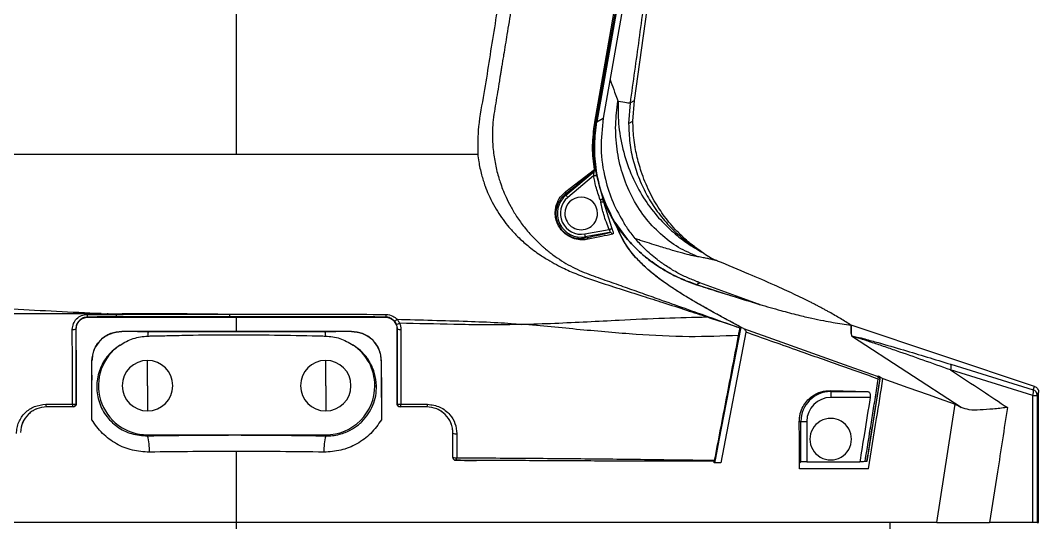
# Model space of a CAD drawing. Header units: millimetres. Extents: x 126 to 938, y 244 to 707.
# Drawn here: x 769.06 to 777.63, y 303.71 to 307.96 of the extents above; entities that cross this region are included whole.
import ezdxf

# ---------------------------------------------------------------- set-up
doc = ezdxf.new("R2010")
doc.units = ezdxf.units.MM

msp = doc.modelspace()

# ---------------------------------------------------------------- linework, layer by layer
at = {"color": 7, "linetype": 'Continuous', "lineweight": 25}
for p, q in [((770.8803, 306.8401), (770.8803, 316.1535)), ((774.2278, 307.2909), (774.9071, 312.1242)), ((774.7712, 311.988), (773.9114, 307.112)), ((774.7731, 311.9877), (773.9133, 307.1113)), ((774.7635, 311.6616), (773.9666, 307.1421)), ((774.0314, 307.8932), (774.1928, 308.8046)), ((773.8954, 307.108), (774.0314, 307.8932)), ((774.1919, 307.2696), (774.1796, 307.0956)), ((774.1919, 307.2696), (774.2279, 307.2913)), ((774.2157, 307.1173), (774.2278, 307.2909)), ((773.9021, 307.1066), (773.9114, 307.112)), ((773.9133, 307.1113), (773.9666, 307.1421)), ((774.1796, 307.0956), (774.2157, 307.1173)), ((773.6503, 306.5245), (773.891, 306.7108)), ((773.6515, 306.4936), (773.8892, 306.6931)), ((773.8845, 306.6565), (773.6675, 306.4745)), ((773.909, 306.6611), (773.9633, 306.4633)), ((773.6458, 306.5004), (773.6515, 306.4936)), ((773.9633, 306.4633), (774.0591, 306.2715)), ((773.9685, 306.4378), (773.9633, 306.4633)), ((773.9685, 306.4378), (774.0384, 306.2133)), ((774.0703, 306.2478), (773.9685, 306.4378)), ((774.0591, 306.2715), (774.0703, 306.2478)), ((774.064, 306.2656), (774.0696, 306.2536)), ((774.064, 306.2656), (774.1531, 306.1419)), ((773.8108, 306.1673), (774.0167, 306.2037)), ((774.0184, 306.1786), (773.8151, 306.1427)), ((773.8165, 306.1347), (773.8151, 306.1427)), ((774.7686, 306.0351), (774.7513, 306.0474)), ((774.7703, 306.0339), (774.7686, 306.0351)), ((774.9278, 305.9394), (774.9193, 305.9428)), ((774.7794, 305.7569), (774.751, 305.7405)), ((774.7545, 305.7665), (774.7796, 305.7573)), ((775.2733, 305.5772), (774.7794, 305.7569)), ((775.2761, 305.5762), (775.2733, 305.5772)), ((775.2735, 305.5776), (775.2826, 305.5743)), ((775.2761, 305.5762), (775.2786, 305.5747)), ((769.6272, 305.4682), (769.6285, 305.4669)), ((769.7898, 305.4941), (769.7898, 305.4957)), ((770.8803, 305.3451), (770.8803, 305.4683)), ((772.1322, 305.4669), (772.1334, 305.4682)), ((769.5289, 305.3665), (769.528, 305.3675)), ((772.2238, 305.4093), (772.2068, 305.4353)), ((772.2327, 305.3675), (772.2317, 305.3665)), ((775.1231, 305.3831), (774.9396, 304.4314)), ((776.0512, 305.3984), (776.0512, 305.3291)), ((776.0512, 305.3291), (776.0512, 305.3984)), ((777.5962, 304.8836), (776.0516, 305.3998)), ((769.9143, 305.3468), (769.9147, 305.3463)), ((771.8459, 305.3463), (771.8463, 305.3468)), ((775.1659, 305.3404), (774.9544, 304.2421)), ((776.978, 304.708), (776.0625, 305.3022)), ((769.6628, 305.0985), (769.6626, 305.0988)), ((770.1303, 304.8901), (770.1303, 305.1026)), ((771.6303, 304.8901), (771.6303, 305.1026)), ((772.098, 305.0988), (772.0978, 305.0985)), ((777.5814, 304.8086), (776.8889, 305.023)), ((776.8917, 305.0702), (777.5842, 304.8559)), ((776.2942, 304.948), (776.1833, 304.2523)), ((770.1303, 304.8901), (770.1303, 304.6776)), ((771.6303, 304.8901), (771.6303, 304.6776)), ((772.0435, 304.8901), (772.0574, 304.8901)), ((775.8803, 304.8494), (776.1918, 304.841)), ((775.8803, 304.8494), (775.8803, 304.841)), ((775.8803, 304.841), (776.1918, 304.841)), ((775.8803, 304.841), (775.8803, 304.791)), ((777.5842, 304.8559), (777.5962, 304.8836)), ((777.5962, 304.8836), (777.5962, 304.8836)), ((776.2121, 304.791), (775.8803, 304.791)), ((777.5814, 303.7401), (777.5814, 304.8086)), ((777.5814, 304.8086), (777.6184, 304.8086)), ((777.6303, 304.8362), (777.6184, 304.8086)), ((777.6184, 304.8086), (777.6184, 303.7401)), ((777.6303, 304.8363), (777.6303, 304.8362)), ((777.6303, 303.7401), (777.6303, 304.8362)), ((769.2803, 304.7123), (769.2803, 304.7118)), ((769.5051, 304.7127), (769.5045, 304.7133)), ((769.5295, 304.7383), (769.53, 304.7378)), ((772.2306, 304.7378), (772.2311, 304.7383)), ((772.2561, 304.7133), (772.2555, 304.7127)), ((772.4803, 304.7123), (772.4803, 304.7118)), ((776.7729, 303.7401), (776.9272, 304.7346)), ((775.616, 304.5901), (775.6295, 304.5901)), ((775.6295, 304.2489), (775.6295, 304.5901)), ((775.6295, 304.5901), (775.6794, 304.5901)), ((775.6794, 304.5901), (775.6794, 304.2497)), ((770.1303, 304.4683), (770.1303, 304.4769)), ((770.1303, 304.4769), (771.6303, 304.4769)), ((771.6303, 304.4683), (771.6303, 304.4769)), ((772.7006, 304.4901), (772.7006, 304.4911)), ((774.9396, 304.4314), (774.9105, 304.2803)), ((770.8803, 303.7401), (770.8803, 304.3367)), ((772.7251, 304.2625), (772.725, 304.2624)), ((774.9544, 304.2421), (774.8987, 304.2421)), ((774.9105, 304.2803), (774.9036, 304.2421)), ((775.6173, 304.1901), (775.6173, 304.2435)), ((775.6173, 304.2435), (775.6207, 304.2401)), ((775.6207, 304.2401), (775.6295, 304.2489)), ((775.6794, 304.2497), (776.125, 304.2497)), ((776.1833, 304.2523), (776.1823, 304.2519)), ((775.6207, 304.2401), (775.6173, 304.2401)), ((776.1992, 304.1901), (775.6173, 304.1901)), ((770.8803, 303.7401), (764.9151, 303.7401)), ((776.7729, 303.7401), (770.8803, 303.7401)), ((770.8803, 303.6851), (770.8803, 303.7401)), ((776.3803, 303.6851), (776.3803, 303.7401)), ((776.7729, 303.7401), (777.2171, 303.7401)), ((777.5814, 303.7401), (777.2171, 303.7401)), ((777.6184, 303.7401), (777.5814, 303.7401)), ((777.6184, 303.7401), (777.6303, 303.7401))]:
    msp.add_line(p, q, dxfattribs=at)
at = {"color": 7, "linetype": 'Continuous', "lineweight": 25, "flags": 128}
for points in [[(774.2013, 308.8031), (774.1113, 308.2927), (774.0406, 307.8916)], [(774.0406, 307.8916), (773.9631, 307.452), (773.9021, 307.1066)], [(774.0897, 307.284), (774.1118, 307.2809), (774.1313, 307.2782), (774.1481, 307.2758), (774.1623, 307.2738), (774.1739, 307.2722), (774.1826, 307.2709), (774.1886, 307.2701), (774.1919, 307.2696)], [(773.8845, 306.6565), (773.8891, 306.6574), (773.8936, 306.6582), (773.8978, 306.659), (773.9014, 306.6597), (773.9045, 306.6603), (773.9068, 306.6607), (773.9084, 306.661), (773.909, 306.6611)], [(773.6515, 306.4936), (773.6518, 306.4932), (773.6528, 306.4921), (773.6543, 306.4903), (773.6563, 306.4879), (773.6587, 306.485), (773.6615, 306.4818), (773.6644, 306.4782), (773.6675, 306.4745)], [(773.9399, 306.4547), (773.9443, 306.4563), (773.9486, 306.4579), (773.9526, 306.4594), (773.9561, 306.4606), (773.959, 306.4617), (773.9613, 306.4625), (773.9627, 306.4631), (773.9633, 306.4633)], [(773.9685, 306.4378), (773.9669, 306.4375), (773.9648, 306.4371), (773.9624, 306.4366), (773.9595, 306.4361), (773.9564, 306.4355), (773.953, 306.4348), (773.9495, 306.4342), (773.9459, 306.4335)], [(774.0167, 306.2037), (774.0203, 306.2052), (774.0237, 306.2068), (774.027, 306.2083), (774.0301, 306.2096), (774.0328, 306.2108), (774.0351, 306.2119), (774.037, 306.2127), (774.0384, 306.2133)], [(773.8151, 306.1427), (773.815, 306.1433), (773.8148, 306.1447), (773.8144, 306.147), (773.8138, 306.1501), (773.8132, 306.1538), (773.8124, 306.158), (773.8116, 306.1626), (773.8108, 306.1673)], [(769.7395, 305.497), (769.7646, 305.4964), (769.7898, 305.4957)], [(769.4989, 304.7348), (769.498, 305.0872), (769.4974, 305.364)], [(769.528, 305.3675), (769.5288, 305.0151), (769.5295, 304.7383)], [(769.53, 304.7378), (769.5294, 305.0899), (769.5289, 305.3665)], [(772.2317, 305.3665), (772.2311, 305.0145), (772.2306, 304.7378)], [(772.2311, 304.7383), (772.232, 305.0906), (772.2327, 305.3675)], [(772.2632, 305.364), (772.2624, 305.0117), (772.2617, 304.7348)], [(775.1468, 305.3703), (775.4697, 305.2558), (775.7651, 305.151), (776.0328, 305.056), (776.2721, 304.9711)], [(769.661, 304.6042), (769.6619, 304.8812), (769.6626, 305.0988)], [(772.098, 305.0988), (772.0989, 304.8218), (772.0996, 304.6042)], [(776.2825, 304.9728), (776.3035, 304.96), (776.32, 304.95)], [(776.32, 304.95), (776.5284, 304.8761), (776.7002, 304.8152), (776.833, 304.7681), (776.9272, 304.7346)], [(775.6173, 304.2435), (775.6166, 304.4376), (775.616, 304.5901)], [(772.7332, 304.4867), (772.7329, 304.3732), (772.7327, 304.2841)], [(772.7251, 304.2625), (772.7264, 304.263), (772.7277, 304.2642), (772.729, 304.2661), (772.7301, 304.2688), (772.731, 304.272), (772.7318, 304.2757), (772.7324, 304.2797), (772.7327, 304.2841)]]:
    msp.add_lwpolyline(points, dxfattribs=at)
at = {"color": 7, "linetype": 'Continuous', "lineweight": 25}
for centre, radius, start, end in [((774.3021, 309.4246), 1.5551, 259.97721, 260.32025), ((773.9172, 307.256), 0.1838, 261.48358, 263.59826), ((773.881, 307.0249), 0.0843, 75.54792, 80.20334), ((773.8709, 306.7058), 0.0207, 312.79907, 13.86233), ((773.8715, 306.7118), 0.025, 310.05457, 8.06663), ((773.8731, 306.7123), 0.025, 310.05997, 8.07633), ((773.7803, 306.3401), 0.2004, 129.99928, 280.00033), ((773.7803, 306.3401), 0.1754, 130.00025, 279.99975), ((773.7803, 306.3401), 0.1375, 0, 180), ((773.631, 306.5157), 0.0213, 314.156, 24.51187), ((773.7803, 306.3401), 0.1375, 179.99938, 0.00062), ((773.8193, 306.1123), 0.0225, 26.22567, 97.13257), ((774.022, 306.1548), 0.024, 25.27714, 98.56668), ((774.1438, 306.1356), 0.0113, 12.49619, 33.9491), ((774.4218, 305.8832), 0.0138, 42.11513, 51.85963), ((774.7463, 305.7288), 0.0126, 54.0338, 67.94371), ((769.6522, 305.4855), 0.0304, 171.87793, 214.60223), ((769.9008, 305.4862), 0.0358, 172.9161, 208.58109), ((771.4767, 305.488), 0.657, 179.56845, 181.5267), ((772.1075, 305.4858), 0.0314, 325.86161, 8.28567), ((772.2016, 305.4716), 0.0366, 278.22549, 322.72245), ((769.5059, 305.4261), 0.0626, 262.21346, 290.6532), ((772.229, 305.4492), 0.0402, 262.60357, 305.022), ((772.2548, 305.426), 0.0625, 249.31402, 277.80455), ((769.7186, 305.3733), 0.4197, 351.07688, 356.05171), ((772.0439, 305.3736), 0.4215, 183.96385, 188.91688), ((770.1303, 304.8901), 0.4132, 123.96675, 269.99989), ((771.6303, 304.8901), 0.4132, 0.00045, 56.0328), ((770.1303, 304.8901), 0.2125, 0, 180), ((771.6303, 304.8901), 0.2125, 0.0004, 179.9996), ((776.8296, 305.0502), 0.0652, 335.27393, 17.82366), ((776.2576, 304.952), 0.0239, 346.47917, 52.78725), ((776.2681, 304.9486), 0.025, 351.34668, 58.81245), ((776.283, 304.9513), 0.0117, 326.80688, 344.00313), ((770.1303, 304.8901), 0.2125, 180, 360), ((771.6303, 304.8901), 0.2125, 180.0004, 359.9996), ((771.6303, 304.8901), 0.4132, 269.99985, 0.00015), ((775.8803, 304.5901), 0.2509, 90.00001, 179.99965), ((777.5221, 304.8359), 0.0652, 335.28044, 17.82413), ((777.5684, 304.8084), 0.05, 0.23854, 71.53503), ((775.8803, 304.5901), 0.2009, 90.00084, 179.99916), ((769.2991, 304.7298), 0.0257, 170.91323, 222.90995), ((769.5268, 304.7306), 0.0282, 171.42402, 217.90546), ((769.5074, 304.7969), 0.0627, 262.18876, 290.65556), ((769.5045, 304.7383), 0.025, 270.01701, 359.98299), ((772.2532, 304.7969), 0.0626, 249.32369, 277.81974), ((772.2561, 304.7383), 0.025, 180.02374, 269.98309), ((772.2338, 304.7306), 0.0282, 322.10465, 8.59167), ((772.4615, 304.7298), 0.0257, 317.08496, 9.08744), ((775.8803, 304.4401), 0.175, 359.99936, 180.00064), ((769.6625, 304.3458), 0.4836, 358.25805, 14.67387), ((772.0982, 304.3458), 0.4836, 165.32613, 181.74195), ((772.7236, 304.5524), 0.0665, 249.72338, 278.26952), ((775.8803, 304.4401), 0.175, 179.99985, 0.00015), ((772.7244, 304.3806), 0.0969, 256.12352, 274.93108), ((772.7251, 304.2875), 0.025, 245.39569, 269.98002)]:
    msp.add_arc(centre, radius, start, end, dxfattribs=at)
for points, knots in [([(770.8803, 316.1901), (770.9966, 316.1869), (771.2253, 316.1805), (771.5605, 316.1287), (771.8809, 316.0493), (772.2168, 315.9318), (772.5604, 315.7699), (772.9007, 315.557), (773.2049, 315.316), (773.4721, 315.0519), (773.703, 314.7699), (773.898, 314.4741), (774.0587, 314.1692), (774.1851, 313.8581), (774.279, 313.5449), (774.3425, 313.2342), (774.3766, 312.9306), (774.3837, 312.6385), (774.3684, 312.3637), (774.335, 312.1118), (774.2875, 311.8785), (774.2294, 311.6657), (774.1644, 311.475), (774.1104, 311.3407), (774.0718, 311.2529), (774.0487, 311.2028), (774.0269, 311.1572), (774.0065, 311.1161), (773.9877, 311.0794), (773.9511, 311.0098), (773.8887, 310.8983), (773.787, 310.7393), (773.6644, 310.5554), (773.5852, 310.3628), (773.5355, 310.1834), (773.5114, 310.0281), (773.4843, 309.8642), (773.4562, 309.6911), (773.4265, 309.509), (773.3858, 309.2595), (773.3368, 308.9587), (773.2821, 308.6231), (773.234, 308.3278), (773.1924, 308.0731), (773.1576, 307.8596), (773.134, 307.715), (773.1196, 307.6272), (773.1126, 307.5838), (773.1062, 307.545), (773.1007, 307.5109), (773.0959, 307.4815), (773.0827, 307.4011), (773.0616, 307.2682), (773.0369, 307.1229), (773.0329, 307.0182), (773.0335, 306.9558), (773.0375, 306.8935), (773.0444, 306.8315), (773.0544, 306.7698), (773.0673, 306.7091), (773.082, 306.6534), (773.0991, 306.5986), (773.12, 306.5406), (773.1489, 306.4724), (773.1877, 306.3953), (773.238, 306.311), (773.3014, 306.2226), (773.372, 306.1412), (773.4294, 306.0852), (773.466, 306.0529), (773.4846, 306.0372), (773.5015, 306.0233), (773.5168, 306.0113), (773.5303, 306.001), (773.5854, 305.9599), (773.6867, 305.8954), (773.8423, 305.8263), (773.9985, 305.7742), (774.1485, 305.72), (774.2938, 305.6686), (774.4611, 305.6092), (774.656, 305.5402), (774.8831, 305.4596), (775.0382, 305.4046), (775.1173, 305.3765)], [0, 0, 0, 0, 0.024441, 0.048061, 0.071154, 0.09378, 0.122786, 0.150815, 0.178018, 0.204221, 0.22967, 0.254523, 0.278594, 0.302025, 0.325013, 0.347259, 0.368617, 0.389173, 0.408619, 0.426434, 0.442551, 0.45866, 0.472781, 0.48489, 0.489081, 0.492948, 0.49649, 0.499707, 0.502599, 0.505168, 0.516231, 0.529458, 0.544866, 0.562603, 0.572945, 0.583956, 0.595605, 0.607893, 0.620824, 0.634402, 0.661059, 0.684903, 0.705891, 0.723986, 0.739157, 0.751379, 0.754793, 0.757877, 0.76063, 0.763051, 0.76514, 0.766896, 0.780185, 0.793447, 0.797827, 0.802196, 0.806564, 0.810938, 0.815318, 0.819692, 0.823979, 0.827436, 0.831759, 0.836945, 0.842997, 0.849888, 0.857561, 0.865837, 0.872525, 0.874402, 0.876106, 0.877638, 0.878999, 0.880192, 0.881216, 0.89346, 0.905345, 0.916904, 0.928079, 0.938882, 0.949316, 0.965406, 0.982352, 1, 1, 1, 1]), ([(770.8803, 316.1535), (770.9515, 316.1522), (771.1017, 316.1496), (771.3382, 316.1259), (771.5844, 316.0838), (771.8209, 316.0245), (772.0465, 315.9515), (772.2622, 315.865), (772.4757, 315.7616), (772.6791, 315.6446), (772.9078, 315.4909), (773.151, 315.2949), (773.3305, 315.116), (773.4321, 315.0018), (773.4698, 314.9579), (773.5065, 314.9136), (773.5423, 314.8689), (773.5772, 314.8237), (773.6097, 314.7801), (773.6445, 314.7317), (773.6954, 314.6582), (773.761, 314.5567), (773.8323, 314.4357), (773.8994, 314.3109), (773.9603, 314.1856), (774.0143, 314.0616), (774.0585, 313.9487), (774.1113, 313.7992), (774.1678, 313.6102), (774.2201, 313.382), (774.2575, 313.1553), (774.2804, 312.9257), (774.2883, 312.6888), (774.2819, 312.4865), (774.2684, 312.3194), (774.2533, 312.1911), (774.2381, 312.0926), (774.2257, 312.023), (774.2169, 311.977), (774.2065, 311.9262), (774.1942, 311.8708), (774.1798, 311.8108), (774.1597, 311.7345), (774.1287, 311.6294), (774.0937, 311.5273), (774.0602, 311.4395), (774.0351, 311.3777), (774.0066, 311.3117), (773.9745, 311.2418), (773.9384, 311.1682), (773.8945, 311.0845), (773.838, 310.9847), (773.7666, 310.8695), (773.6823, 310.7454), (773.5925, 310.6277), (773.532, 310.5208), (773.4918, 310.4358), (773.4643, 310.3686), (773.4407, 310.3008), (773.4207, 310.2326), (773.4063, 310.1721), (773.395, 310.1149), (773.3861, 310.0564), (773.3752, 309.9846), (773.3622, 309.8994), (773.3331, 309.7098), (773.2872, 309.4118), (773.2233, 309.0017), (773.156, 308.573), (773.0958, 308.1931), (773.0449, 307.8713), (773.0023, 307.6101), (772.9625, 307.3433), (772.9097, 307.0889), (772.9092, 306.9172), (772.909, 306.8401)], [0, 0, 0, 0, 0.018594, 0.039227, 0.06201, 0.08378, 0.102863, 0.123911, 0.144415, 0.164774, 0.185159, 0.21635, 0.246177, 0.25124, 0.256276, 0.261287, 0.266276, 0.271244, 0.276193, 0.280464, 0.28681, 0.299557, 0.312018, 0.323482, 0.336576, 0.348384, 0.35879, 0.36826, 0.389798, 0.410254, 0.429377, 0.449789, 0.470461, 0.491265, 0.502607, 0.514252, 0.524987, 0.528638, 0.53272, 0.537232, 0.542173, 0.547546, 0.553356, 0.562779, 0.576165, 0.581522, 0.587329, 0.593586, 0.600287, 0.607428, 0.615002, 0.624967, 0.637389, 0.650391, 0.664146, 0.676, 0.682384, 0.688702, 0.694958, 0.701142, 0.707238, 0.711215, 0.716365, 0.722688, 0.730187, 0.738866, 0.772807, 0.808932, 0.847283, 0.886166, 0.909388, 0.932404, 0.955265, 0.979903, 1, 1, 1, 1]), ([(774.8431, 312.1332), (774.8178, 311.9517), (774.7673, 311.5889), (774.694, 311.0442), (774.6218, 310.4994), (774.5505, 309.9544), (774.4798, 309.4127), (774.4093, 308.8743), (774.3384, 308.3392), (774.2663, 307.8042), (774.2167, 307.4478), (774.1919, 307.2696)], [0, 0, 0, 0, 0.111997, 0.223996, 0.335997, 0.447999, 0.560001, 0.670003, 0.780004, 0.890002, 1, 1, 1, 1]), ([(774.0232, 307.4633), (774.0256, 307.4576), (774.0398, 307.4243), (774.0586, 307.3708), (774.0771, 307.3182), (774.0859, 307.2926), (774.0884, 307.2862), (774.0892, 307.2846), (774.0895, 307.2841), (774.0896, 307.284), (774.0897, 307.284)], [0, 0, 0, 0, 0.096369, 0.566957, 0.889617, 0.970666, 0.991632, 0.997322, 0.999002, 1, 1, 1, 1]), ([(774.7607, 305.9757), (774.7062, 306), (774.594, 306.05), (774.443, 306.165), (774.3086, 306.3099), (774.1999, 306.4831), (774.1217, 306.676), (774.0776, 306.8796), (774.0645, 307.0846), (774.0814, 307.2184), (774.0897, 307.2841)], [0, 0, 0, 0, 0.112431, 0.23104, 0.355177, 0.483645, 0.614671, 0.746007, 0.875217, 1, 1, 1, 1]), ([(774.0903, 307.2839), (774.0905, 307.2123), (774.0908, 307.0677), (774.1334, 306.8548), (774.2034, 306.6537), (774.2987, 306.4742), (774.4118, 306.3212), (774.5355, 306.195), (774.6643, 306.0913), (774.7559, 306.0374), (774.8004, 306.0112)], [0, 0, 0, 0, 0.139652, 0.282176, 0.421886, 0.554632, 0.677813, 0.792407, 0.899212, 1, 1, 1, 1]), ([(773.891, 306.7108), (773.8838, 306.7711), (773.8695, 306.8922), (773.8831, 307.0134), (773.8899, 307.0743)], [0, 0, 0, 0, 0.497871, 1, 1, 1, 1]), ([(773.8967, 307.0734), (773.8928, 307.0435), (773.8852, 306.9837), (773.8822, 306.8929), (773.885, 306.8032), (773.8926, 306.7441), (773.8963, 306.7153)], [0, 0, 0, 0, 0.251666, 0.503132, 0.757544, 1, 1, 1, 1]), ([(773.8899, 307.0743), (773.8909, 307.0806), (773.8926, 307.0918), (773.8945, 307.1031), (773.8954, 307.108)], [0, 0, 0, 0, 0.560027, 1, 1, 1, 1]), ([(774.0591, 306.2715), (774.0227, 306.3437), (773.9493, 306.4893), (773.9001, 306.7127), (773.8865, 306.9225), (773.9032, 307.0491), (773.9114, 307.112)], [0, 0, 0, 0, 0.2780836, 0.5603967, 0.7818321, 1, 1, 1, 1]), ([(774.064, 306.2656), (774.027, 306.3382), (773.9525, 306.4844), (773.9023, 306.7092), (773.8882, 306.9205), (773.905, 307.048), (773.9133, 307.1113)], [0, 0, 0, 0, 0.278058, 0.560403, 0.78186, 1, 1, 1, 1]), ([(773.9021, 307.1066), (773.901, 307.1004), (773.8991, 307.0893), (773.8974, 307.0782), (773.8967, 307.0734)], [0, 0, 0, 0, 0.55999, 1, 1, 1, 1]), ([(773.9666, 307.1421), (773.9567, 307.0567), (773.9367, 306.8846), (773.9731, 306.6439), (774.0417, 306.4311), (774.1091, 306.3134), (774.1425, 306.255)], [0, 0, 0, 0, 0.27793, 0.560566, 0.782151, 1, 1, 1, 1]), ([(774.1796, 307.0956), (774.1815, 307.0418), (774.1854, 306.9349), (774.2171, 306.7781), (774.2663, 306.6284), (774.3338, 306.4871), (774.4182, 306.3551), (774.5195, 306.2341), (774.6358, 306.1246), (774.7242, 306.065), (774.7686, 306.0351)], [0, 0, 0, 0, 0.127385, 0.253178, 0.377388, 0.500023, 0.623224, 0.747612, 0.8732, 1, 1, 1, 1]), ([(774.4387, 306.3764), (774.4239, 306.3999), (774.3936, 306.4478), (774.353, 306.5254), (774.3165, 306.6069), (774.2873, 306.6862), (774.265, 306.7598), (774.2481, 306.8276), (774.2374, 306.8816), (774.2309, 306.922), (774.2276, 306.9449), (774.225, 306.965), (774.2228, 306.9835), (774.221, 307.0021), (774.2193, 307.0222), (774.2166, 307.0596), (774.2161, 307.0923), (774.2157, 307.1173)], [0, 0, 0, 0, 0.106318, 0.21671, 0.334819, 0.447595, 0.539627, 0.628736, 0.714857, 0.749974, 0.785409, 0.803348, 0.827163, 0.856847, 0.87466, 0.904458, 1, 1, 1, 1]), ([(767.1994, 306.8401), (767.2514, 306.8401), (767.3591, 306.8401), (767.5265, 306.8401), (767.7056, 306.8401), (767.9177, 306.8401), (768.1138, 306.8401), (768.2745, 306.8401), (768.3594, 306.8401), (768.4387, 306.8401), (768.5538, 306.8401), (768.7189, 306.8401), (768.9709, 306.8401), (769.2908, 306.8401), (769.6754, 306.8401), (770.0652, 306.84), (770.4655, 306.8401), (770.738, 306.8401), (770.8803, 306.8401)], [0, 0, 0, 0, 0.042357, 0.087813, 0.136447, 0.188332, 0.260667, 0.296291, 0.319282, 0.32983, 0.360942, 0.413057, 0.464397, 0.566366, 0.673745, 0.777901, 0.883995, 1, 1, 1, 1]), ([(770.8803, 306.8401), (771.2189, 306.8401), (771.667, 306.8402), (772.1749, 306.84), (772.5126, 306.8402), (772.7407, 306.8401), (772.909, 306.8401)], [0, 0, 0, 0, 0.500663, 0.662673, 0.751109, 1, 1, 1, 1]), ([(772.909, 306.8401), (772.9118, 306.8186), (772.9194, 306.7598), (772.9394, 306.6693), (772.9682, 306.577), (773.0017, 306.4935), (773.0397, 306.4162), (773.0851, 306.3403), (773.1335, 306.2716), (773.187, 306.206), (773.2514, 306.1381), (773.334, 306.064), (773.4248, 305.9964), (773.513, 305.9413), (773.5867, 305.9008), (773.6513, 305.8692), (773.756, 305.8224), (773.9054, 305.77), (774.1027, 305.7067), (774.2892, 305.6472), (774.4782, 305.5872), (774.6595, 305.5289), (774.7841, 305.4878), (774.8423, 305.4687)], [0, 0, 0, 0, 0.025665, 0.070056, 0.109414, 0.139911, 0.176328, 0.211128, 0.244351, 0.275671, 0.311132, 0.354946, 0.40669, 0.444741, 0.477817, 0.506115, 0.529773, 0.613394, 0.693062, 0.774856, 0.844878, 0.927532, 1, 1, 1, 1]), ([(773.8849, 306.6907), (773.8407, 306.6555), (773.761, 306.5921), (773.6813, 306.5287), (773.6458, 306.5004)], [0, 0, 0, 0, 0.554604, 1, 1, 1, 1]), ([(773.8845, 306.6565), (773.8851, 306.6613), (773.8862, 306.6691), (773.8878, 306.6789), (773.8887, 306.6852), (773.889, 306.6894), (773.8896, 306.6919), (773.8893, 306.6929), (773.8892, 306.6931)], [0, 0, 0, 0, 0.393402, 0.6384, 0.801402, 0.915838, 0.981395, 1, 1, 1, 1]), ([(773.9399, 306.4547), (773.9273, 306.4918), (773.9048, 306.558), (773.8907, 306.6264), (773.8845, 306.6565)], [0, 0, 0, 0, 0.559993, 1, 1, 1, 1]), ([(773.8849, 306.6907), (773.8856, 306.6912), (773.8865, 306.6919), (773.8874, 306.6925), (773.8876, 306.6927)], [0, 0, 0, 0, 0.770062, 1, 1, 1, 1]), ([(773.8892, 306.6931), (773.8889, 306.693), (773.8884, 306.6929), (773.8879, 306.6927), (773.8876, 306.6927)], [0, 0, 0, 0, 0.560561, 1, 1, 1, 1]), ([(773.891, 306.7108), (773.8923, 306.7116), (773.8943, 306.7129), (773.8958, 306.7147), (773.8963, 306.7153)], [0, 0, 0, 0, 0.670325, 1, 1, 1, 1]), ([(773.8963, 306.7153), (773.8966, 306.7154), (773.8971, 306.7156), (773.8976, 306.7157), (773.8979, 306.7158)], [0, 0, 0, 0, 0.560468, 1, 1, 1, 1]), ([(773.8979, 306.7158), (773.8981, 306.7154), (773.8989, 306.714), (773.8994, 306.7106), (773.9007, 306.7053), (773.9026, 306.6952), (773.9054, 306.6803), (773.9078, 306.6677), (773.909, 306.6611)], [0, 0, 0, 0, 0.021902, 0.085697, 0.184174, 0.316034, 0.63775, 1, 1, 1, 1]), ([(773.8395, 306.1223), (773.8217, 306.1198), (773.7828, 306.1143), (773.7177, 306.1254), (773.6607, 306.1537), (773.6172, 306.1933), (773.5881, 306.2343), (773.5687, 306.2818), (773.5606, 306.3303), (773.5627, 306.3755), (773.5749, 306.4264), (773.6016, 306.4799), (773.6348, 306.5103), (773.6503, 306.5245)], [0, 0, 0, 0, 0.087882, 0.191023, 0.317794, 0.39347, 0.476585, 0.56145, 0.641947, 0.715111, 0.78118, 0.897559, 1, 1, 1, 1]), ([(773.6458, 306.5004), (773.6387, 306.4943), (773.6247, 306.4823), (773.606, 306.4597), (773.5899, 306.434), (773.5765, 306.4023), (773.5695, 306.3728), (773.5672, 306.347), (773.5673, 306.3179), (773.5736, 306.2797), (773.592, 306.2357), (773.6147, 306.2041), (773.6361, 306.1826), (773.6569, 306.1659), (773.6834, 306.1501), (773.7221, 306.1352), (773.7676, 306.1276), (773.8012, 306.1325), (773.8165, 306.1347)], [0, 0, 0, 0, 0.0507173, 0.0996797, 0.1578517, 0.2144958, 0.2854465, 0.3204229, 0.3550287, 0.4423849, 0.5284274, 0.6105671, 0.6514301, 0.6920927, 0.7547982, 0.8172833, 0.9163846, 1, 1, 1, 1]), ([(773.9399, 306.4547), (773.9412, 306.4508), (773.9436, 306.4439), (773.9452, 306.4367), (773.9459, 306.4335)], [0, 0, 0, 0, 0.559915, 1, 1, 1, 1]), ([(774.0167, 306.2037), (773.9999, 306.2455), (773.9699, 306.3202), (773.9532, 306.3989), (773.9459, 306.4335)], [0, 0, 0, 0, 0.559936, 1, 1, 1, 1]), ([(774.7513, 306.0474), (774.7277, 306.0653), (774.6846, 306.0979), (774.6303, 306.1469), (774.5801, 306.1968), (774.5315, 306.2509), (774.4822, 306.3127), (774.453, 306.3554), (774.4387, 306.3764)], [0, 0, 0, 0, 0.194956, 0.355279, 0.480618, 0.660113, 0.833282, 1, 1, 1, 1]), ([(774.0384, 306.2133), (774.0396, 306.2104), (774.0421, 306.2047), (774.0451, 306.1961), (774.0474, 306.1881), (774.0488, 306.1809), (774.0491, 306.1749), (774.0488, 306.1688), (774.0456, 306.1664), (774.0437, 306.1651)], [0, 0, 0, 0, 0.184, 0.36115, 0.524172, 0.666747, 0.784287, 0.875621, 1, 1, 1, 1]), ([(775.1231, 305.3831), (775.0921, 305.3999), (775.0326, 305.432), (774.9433, 305.4804), (774.8565, 305.5282), (774.7698, 305.5771), (774.6841, 305.6273), (774.6001, 305.679), (774.5121, 305.7368), (774.4228, 305.801), (774.3333, 305.8744), (774.237, 305.9686), (774.1393, 306.0912), (774.0928, 306.1995), (774.0696, 306.2536)], [0, 0, 0, 0, 0.075622, 0.145084, 0.217983, 0.288301, 0.358764, 0.43113, 0.499969, 0.584843, 0.667127, 0.747998, 0.874036, 1, 1, 1, 1]), ([(774.1548, 306.1381), (774.1399, 306.1564), (774.1098, 306.1936), (774.0831, 306.2334), (774.0696, 306.2536)], [0, 0, 0, 0, 0.49196, 1, 1, 1, 1]), ([(775.1231, 305.3831), (775.097, 305.3972), (775.0542, 305.4203), (775.0044, 305.4473), (774.9642, 305.4691), (774.9236, 305.4912), (774.8751, 305.5179), (774.8264, 305.5451), (774.7504, 305.5881), (774.6468, 305.649), (774.5269, 305.7258), (774.4215, 305.8015), (774.3317, 305.8752), (774.2369, 305.9679), (774.1405, 306.0879), (774.0937, 306.1944), (774.0703, 306.2478)], [0, 0, 0, 0, 0.063973, 0.104664, 0.122074, 0.162531, 0.204136, 0.24146, 0.282638, 0.392219, 0.50039, 0.58912, 0.67175, 0.750271, 0.87486, 1, 1, 1, 1]), ([(774.7611, 305.7638), (774.731, 305.7755), (774.6705, 305.799), (774.5815, 305.844), (774.4974, 305.8946), (774.4246, 305.9468), (774.365, 305.9959), (774.3153, 306.0417), (774.2593, 306.0994), (774.2001, 306.1691), (774.1611, 306.2273), (774.1425, 306.255)], [0, 0, 0, 0, 0.120794, 0.241966, 0.371451, 0.486782, 0.575655, 0.659616, 0.73869, 0.875647, 1, 1, 1, 1]), ([(773.8165, 306.1347), (773.8575, 306.1433), (773.9249, 306.1575), (773.9921, 306.1726), (774.0184, 306.1786)], [0, 0, 0, 0, 0.608378, 1, 1, 1, 1]), ([(774.0437, 306.1651), (774.013, 306.1586), (773.9449, 306.1443), (773.8769, 306.1301), (773.8395, 306.1223)], [0, 0, 0, 0, 0.451675, 1, 1, 1, 1]), ([(774.0184, 306.1786), (774.0194, 306.1789), (774.0213, 306.1794), (774.0234, 306.1813), (774.0244, 306.184), (774.0245, 306.1871), (774.0238, 306.1907), (774.0222, 306.1948), (774.0199, 306.1992), (774.0178, 306.2021), (774.0167, 306.2037)], [0, 0, 0, 0, 0.10086, 0.188972, 0.278219, 0.378912, 0.499439, 0.64404, 0.811945, 1, 1, 1, 1]), ([(774.1531, 306.1419), (774.1802, 306.111), (774.2365, 306.0468), (774.3299, 305.964), (774.3983, 305.9163), (774.4304, 305.894)], [0, 0, 0, 0, 0.330079, 0.686359, 1, 1, 1, 1]), ([(774.4321, 305.8924), (774.3826, 305.9272), (774.281, 305.9988), (774.1975, 306.0909), (774.1548, 306.1381)], [0, 0, 0, 0, 0.487268, 1, 1, 1, 1]), ([(774.7607, 305.9757), (774.7426, 305.9793), (774.7006, 305.9876), (774.6299, 306.0062), (774.5387, 306.0319), (774.419, 306.0682), (774.3161, 306.1005), (774.2517, 306.1218), (774.2392, 306.126)], [0, 0, 0, 0, 0.1019702, 0.2365082, 0.4037647, 0.6252557, 0.9274714, 1, 1, 1, 1]), ([(774.9193, 305.9428), (774.906, 305.946), (774.8818, 305.9519), (774.8444, 305.9602), (774.8048, 305.9679), (774.7762, 305.973), (774.7607, 305.9757)], [0, 0, 0, 0, 0.253152, 0.46144, 0.70914, 1, 1, 1, 1]), ([(774.8004, 306.0112), (774.7956, 306.015), (774.7858, 306.0229), (774.7756, 306.0302), (774.7703, 306.0339)], [0, 0, 0, 0, 0.489027, 1, 1, 1, 1]), ([(774.9193, 305.9428), (774.8971, 305.9527), (774.8551, 305.9714), (774.818, 305.9984), (774.8004, 306.0112)], [0, 0, 0, 0, 0.527448, 1, 1, 1, 1]), ([(774.4304, 305.894), (774.4547, 305.8787), (774.5035, 305.8481), (774.5813, 305.808), (774.6636, 305.7711), (774.7215, 305.7509), (774.751, 305.7405)], [0, 0, 0, 0, 0.241841, 0.484184, 0.736673, 1, 1, 1, 1]), ([(774.7537, 305.7391), (774.6958, 305.7602), (774.5836, 305.801), (774.4815, 305.8626), (774.4321, 305.8924)], [0, 0, 0, 0, 0.516615, 1, 1, 1, 1]), ([(776.0516, 305.3998), (776.0221, 305.4183), (775.9621, 305.4559), (775.8921, 305.496), (775.8434, 305.5229), (775.8176, 305.537), (775.7915, 305.551), (775.7649, 305.5649), (775.7381, 305.5788), (775.6973, 305.5996), (775.641, 305.6274), (775.5675, 305.6626), (775.4891, 305.6991), (775.3635, 305.7558), (775.1762, 305.8369), (775.0157, 305.9031), (774.9278, 305.9394)], [0, 0, 0, 0, 0.0835246, 0.1703682, 0.1936715, 0.2172094, 0.2409815, 0.2649894, 0.2892359, 0.3137214, 0.3749499, 0.4402033, 0.5094893, 0.5828189, 0.771451, 1, 1, 1, 1]), ([(774.751, 305.7405), (774.8065, 305.7226), (774.9118, 305.6884), (775.0858, 305.6335), (775.2046, 305.5978), (775.2733, 305.5772)], [0, 0, 0, 0, 0.319511, 0.606854, 1, 1, 1, 1]), ([(775.2786, 305.5747), (775.2277, 305.59), (775.1186, 305.6226), (774.9437, 305.6775), (774.8198, 305.7176), (774.7537, 305.7391)], [0, 0, 0, 0, 0.289579, 0.6212, 1, 1, 1, 1]), ([(774.7794, 305.7569), (774.776, 305.7582), (774.7699, 305.7604), (774.7638, 305.7627), (774.7611, 305.7638)], [0, 0, 0, 0, 0.559983, 1, 1, 1, 1]), ([(766.6575, 305.6559), (766.8071, 305.647), (767.1163, 305.6286), (767.5948, 305.6024), (768.0722, 305.5793), (768.5424, 305.5574), (768.9662, 305.5378), (769.3665, 305.5174), (769.6143, 305.5046), (769.7394, 305.4982)], [0, 0, 0, 0, 0.145682, 0.301128, 0.465839, 0.610335, 0.758777, 0.878215, 1, 1, 1, 1]), ([(775.2865, 305.5701), (775.285, 305.571), (775.2824, 305.5725), (775.2797, 305.5741), (775.2786, 305.5747)], [0, 0, 0, 0, 0.560929, 1, 1, 1, 1]), ([(775.2826, 305.5743), (775.2833, 305.5735), (775.2846, 305.5721), (775.2859, 305.5707), (775.2865, 305.5701)], [0, 0, 0, 0, 0.559892, 1, 1, 1, 1]), ([(775.2826, 305.5743), (775.3419, 305.5571), (775.449, 305.526), (775.5956, 305.4873), (775.7149, 305.4588), (775.8133, 305.4384), (775.8981, 305.4235), (775.9759, 305.4121), (776.0262, 305.4039), (776.0512, 305.3998)], [0, 0, 0, 0, 0.234821, 0.423848, 0.576471, 0.70117, 0.806005, 0.903678, 1, 1, 1, 1]), ([(769.7395, 305.497), (769.6482, 305.4965), (769.4669, 305.4956), (769.1469, 305.4957), (768.7974, 305.4967), (768.4199, 305.4983), (768.01, 305.4996), (767.5607, 305.5001), (767.0801, 305.4971), (766.7703, 305.4961), (766.6209, 305.4957)], [0, 0, 0, 0, 0.0878127, 0.1744063, 0.3077736, 0.4240544, 0.5376217, 0.7020358, 0.8562862, 1, 1, 1, 1]), ([(769.4974, 305.364), (769.4992, 305.3806), (769.503, 305.4135), (769.5318, 305.4549), (769.5729, 305.4839), (769.6056, 305.4878), (769.6221, 305.4898)], [0, 0, 0, 0, 0.251943, 0.50104, 0.749263, 1, 1, 1, 1]), ([(769.6272, 305.4682), (769.614, 305.4667), (769.588, 305.4635), (769.5553, 305.4402), (769.5324, 305.4071), (769.5294, 305.3808), (769.528, 305.3675)], [0, 0, 0, 0, 0.250349, 0.497619, 0.746528, 1, 1, 1, 1]), ([(769.5289, 305.3665), (769.5304, 305.3797), (769.5334, 305.4059), (769.5563, 305.439), (769.5892, 305.4623), (769.6153, 305.4654), (769.6285, 305.4669)], [0, 0, 0, 0, 0.25106, 0.500519, 0.749412, 1, 1, 1, 1]), ([(769.6221, 305.4898), (769.6674, 305.49), (769.7485, 305.4902), (769.8296, 305.4905), (769.8653, 305.4906)], [0, 0, 0, 0, 0.559062, 1, 1, 1, 1]), ([(769.8694, 305.469), (769.8241, 305.4689), (769.7434, 305.4687), (769.6626, 305.4684), (769.6272, 305.4682)], [0, 0, 0, 0, 0.560943, 1, 1, 1, 1]), ([(769.6285, 305.4669), (769.709, 305.4671), (769.8758, 305.4675), (770.1262, 305.4678), (770.3794, 305.4681), (770.6298, 305.4683), (770.7968, 305.4683), (770.8803, 305.4683)], [0, 0, 0, 0, 0.192902, 0.399916, 0.599868, 0.799804, 1, 1, 1, 1]), ([(769.7394, 305.4982), (769.7394, 305.498), (769.7394, 305.4976), (769.7394, 305.4972), (769.7395, 305.497)], [0, 0, 0, 0, 0.560372, 1, 1, 1, 1]), ([(769.7898, 305.4957), (769.9611, 305.4969), (770.3044, 305.4991), (770.6477, 305.495), (770.8198, 305.4929)], [0, 0, 0, 0, 0.498889, 1, 1, 1, 1]), ([(769.8653, 305.4906), (769.8512, 305.4913), (769.826, 305.4926), (769.8008, 305.4936), (769.7898, 305.4941)], [0, 0, 0, 0, 0.560272, 1, 1, 1, 1]), ([(769.8653, 305.4906), (770.0239, 305.4912), (770.3421, 305.4923), (770.6602, 305.4927), (770.8198, 305.4929)], [0, 0, 0, 0, 0.49848, 1, 1, 1, 1]), ([(770.82, 305.4705), (770.6421, 305.4704), (770.3252, 305.4702), (770.0083, 305.4694), (769.8694, 305.469)], [0, 0, 0, 0, 0.561531, 1, 1, 1, 1]), ([(770.8198, 305.4929), (770.9674, 305.493), (771.2614, 305.493), (771.701, 305.492), (771.993, 305.4909), (772.1385, 305.4903)], [0, 0, 0, 0, 0.3356903, 0.6690287, 1, 1, 1, 1]), ([(772.1334, 305.4682), (772.0118, 305.4686), (771.7678, 305.4694), (771.33, 305.4703), (771.0138, 305.4704), (770.82, 305.4705)], [0, 0, 0, 0, 0.277852, 0.557382, 1, 1, 1, 1]), ([(770.8803, 305.4683), (770.9499, 305.4683), (771.0891, 305.4683), (771.2977, 305.4682), (771.5063, 305.468), (771.719, 305.4677), (771.9276, 305.4674), (772.0667, 305.4671), (772.1322, 305.4669)], [0, 0, 0, 0, 0.16683, 0.333499, 0.500001, 0.666708, 0.843178, 1, 1, 1, 1]), ([(772.1322, 305.4669), (772.1453, 305.4654), (772.1714, 305.4623), (772.2043, 305.4391), (772.2273, 305.406), (772.2302, 305.3797), (772.2317, 305.3665)], [0, 0, 0, 0, 0.2500745, 0.4991005, 0.7484065, 1, 1, 1, 1]), ([(772.2068, 305.4353), (772.1964, 305.4444), (772.1803, 305.4585), (772.1536, 305.4669), (772.1398, 305.4678), (772.1334, 305.4682)], [0, 0, 0, 0, 0.4976195, 0.7669952, 1, 1, 1, 1]), ([(772.1385, 305.4903), (772.1581, 305.4878), (772.1932, 305.4834), (772.2192, 305.4598), (772.2307, 305.4494)], [0, 0, 0, 0, 0.55934, 1, 1, 1, 1]), ([(772.2307, 305.4494), (772.4285, 305.4442), (772.7116, 305.4367), (773.0317, 305.4254), (773.1829, 305.4149), (773.2489, 305.4092), (773.2779, 305.4067)], [0, 0, 0, 0, 0.566333, 0.810391, 0.916764, 1, 1, 1, 1]), ([(772.2307, 305.4494), (772.2354, 305.4436), (772.2437, 305.4334), (772.2495, 305.4215), (772.252, 305.4162)], [0, 0, 0, 0, 0.559286, 1, 1, 1, 1]), ([(773.2779, 305.4067), (773.3712, 305.4096), (773.556, 305.4155), (773.8295, 305.4288), (774.1377, 305.4444), (774.4744, 305.4617), (774.7224, 305.4664), (774.8423, 305.4687)], [0, 0, 0, 0, 0.178958, 0.354099, 0.524741, 0.770286, 1, 1, 1, 1]), ([(774.8423, 305.4687), (774.8892, 305.453), (774.9808, 305.4225), (775.0722, 305.3912), (775.1168, 305.376)], [0, 0, 0, 0, 0.512107, 1, 1, 1, 1]), ([(772.2327, 305.3675), (772.2323, 305.3744), (772.2316, 305.3888), (772.2265, 305.4022), (772.2238, 305.4093)], [0, 0, 0, 0, 0.477626, 1, 1, 1, 1]), ([(773.2779, 305.4067), (773.245, 305.4057), (773.1862, 305.4039), (773.0808, 305.402), (772.9239, 305.4016), (772.6407, 305.4072), (772.4043, 305.4127), (772.252, 305.4162)], [0, 0, 0, 0, 0.096079, 0.17199, 0.308389, 0.554759, 1, 1, 1, 1]), ([(772.252, 305.4162), (772.2553, 305.4079), (772.2618, 305.3911), (772.2628, 305.3731), (772.2632, 305.364)], [0, 0, 0, 0, 0.497045, 1, 1, 1, 1]), ([(775.1051, 305.3135), (774.9659, 305.3077), (774.6783, 305.2957), (774.3129, 305.3163), (774.0079, 305.34), (773.7697, 305.3617), (773.5259, 305.3853), (773.3612, 305.3995), (773.2779, 305.4067)], [0, 0, 0, 0, 0.2279891, 0.4713532, 0.5986997, 0.7292453, 0.8630104, 1, 1, 1, 1]), ([(775.1051, 305.3135), (775.1073, 305.3252), (775.1112, 305.346), (775.1151, 305.3668), (775.1168, 305.376)], [0, 0, 0, 0, 0.560909, 1, 1, 1, 1]), ([(775.1168, 305.376), (775.1169, 305.3761), (775.117, 305.3762), (775.1172, 305.3764), (775.1173, 305.3765)], [0, 0, 0, 0, 0.5596452, 1, 1, 1, 1]), ([(775.1173, 305.3765), (775.1182, 305.3776), (775.1202, 305.3798), (775.1221, 305.382), (775.1231, 305.3831)], [0, 0, 0, 0, 0.5017784, 1, 1, 1, 1]), ([(775.1468, 305.3703), (775.1423, 305.3727), (775.1345, 305.3769), (775.1266, 305.3812), (775.1231, 305.3831)], [0, 0, 0, 0, 0.560045, 1, 1, 1, 1]), ([(775.1468, 305.3703), (775.1495, 305.3686), (775.1548, 305.3653), (775.1614, 305.3584), (775.1652, 305.3513), (775.1664, 305.3451), (775.1661, 305.3419), (775.1659, 305.3404)], [0, 0, 0, 0, 0.25025, 0.498902, 0.749988, 0.87841, 1, 1, 1, 1]), ([(769.6626, 305.0988), (769.6665, 305.1315), (769.6743, 305.1969), (769.7302, 305.2756), (769.7838, 305.3132), (769.8136, 305.3263), (769.848, 305.3404), (769.8814, 305.3436), (769.9143, 305.3468)], [0, 0, 0, 0, 0.250285, 0.499457, 0.714245, 0.74565, 0.749142, 1, 1, 1, 1]), ([(769.9147, 305.3463), (769.8823, 305.343), (769.8172, 305.3363), (769.7333, 305.28), (769.6861, 305.2114), (769.6657, 305.1483), (769.6638, 305.1151), (769.6628, 305.0985)], [0, 0, 0, 0, 0.2470348, 0.4962623, 0.7461263, 0.8727642, 1, 1, 1, 1]), ([(769.8994, 305.2328), (769.9355, 305.2537), (770.008, 305.2957), (770.0913, 305.3041), (770.1331, 305.3082)], [0, 0, 0, 0, 0.4983615, 1, 1, 1, 1]), ([(770.8803, 305.3451), (770.7191, 305.3451), (770.3971, 305.3453), (770.0751, 305.3463), (769.9143, 305.3468)], [0, 0, 0, 0, 0.500516, 1, 1, 1, 1]), ([(770.1372, 305.3444), (770.1128, 305.3445), (770.0636, 305.3447), (769.9895, 305.3455), (769.9397, 305.3461), (769.9147, 305.3463)], [0, 0, 0, 0, 0.32919, 0.662852, 1, 1, 1, 1]), ([(770.1331, 305.3082), (770.1399, 305.3084), (770.1597, 305.3088), (770.224, 305.3102), (770.3444, 305.3128), (770.5737, 305.3177), (771.0008, 305.3225), (771.3717, 305.3137), (771.6207, 305.3084), (771.6275, 305.3082)], [0, 0, 0, 0, 0.013621, 0.039681, 0.12913, 0.255416, 0.500041, 0.986344, 1, 1, 1, 1]), ([(771.6234, 305.3444), (771.3756, 305.344), (770.8802, 305.3432), (770.3848, 305.344), (770.1372, 305.3444)], [0, 0, 0, 0, 0.500134, 1, 1, 1, 1]), ([(771.8463, 305.3468), (771.6855, 305.3463), (771.3635, 305.3453), (771.0415, 305.3451), (770.8803, 305.3451)], [0, 0, 0, 0, 0.499482, 1, 1, 1, 1]), ([(771.8459, 305.3463), (771.8202, 305.3461), (771.7704, 305.3455), (771.6963, 305.3447), (771.6478, 305.3445), (771.6234, 305.3444)], [0, 0, 0, 0, 0.346011, 0.671725, 1, 1, 1, 1]), ([(771.6275, 305.3082), (771.6689, 305.3041), (771.7522, 305.2959), (771.8247, 305.2539), (771.8612, 305.2328)], [0, 0, 0, 0, 0.496974, 1, 1, 1, 1]), ([(772.0978, 305.0985), (772.0969, 305.1148), (772.095, 305.1479), (772.0747, 305.2111), (772.0274, 305.28), (771.9434, 305.3363), (771.8783, 305.343), (771.8459, 305.3463)], [0, 0, 0, 0, 0.124566, 0.253606, 0.503788, 0.752996, 1, 1, 1, 1]), ([(771.8463, 305.3468), (771.8792, 305.3436), (771.9126, 305.3404), (771.9442, 305.3274), (771.9487, 305.3256), (771.963, 305.3191), (771.9901, 305.3039), (772.037, 305.266), (772.0863, 305.197), (772.0941, 305.1316), (772.098, 305.0988)], [0, 0, 0, 0, 0.250121, 0.2546, 0.262267, 0.287158, 0.37509, 0.500515, 0.749375, 1, 1, 1, 1]), ([(774.903, 304.2624), (774.9368, 304.4376), (775.0044, 304.7879), (775.0715, 305.1383), (775.1051, 305.3135)], [0, 0, 0, 0, 0.5, 1, 1, 1, 1]), ([(776.2809, 304.9464), (776.1732, 304.9845), (775.9416, 305.0664), (775.57, 305.1977), (775.3059, 305.291), (775.1659, 305.3404)], [0, 0, 0, 0, 0.28958, 0.623254, 1, 1, 1, 1]), ([(776.0512, 305.3291), (776.0522, 305.3254), (776.0539, 305.3187), (776.0555, 305.312), (776.0563, 305.3091)], [0, 0, 0, 0, 0.560581, 1, 1, 1, 1]), ([(776.0625, 305.3022), (776.0609, 305.3035), (776.0585, 305.3055), (776.0568, 305.3082), (776.0563, 305.3091)], [0, 0, 0, 0, 0.661434, 1, 1, 1, 1]), ([(776.0563, 305.3091), (776.0723, 305.3062), (776.1102, 305.2993), (776.1847, 305.2792), (776.3148, 305.2437), (776.4888, 305.1926), (776.6924, 305.1316), (776.8248, 305.0908), (776.8917, 305.0702)], [0, 0, 0, 0, 0.056236, 0.132871, 0.266128, 0.521984, 0.758407, 1, 1, 1, 1]), ([(776.8889, 305.023), (776.8123, 305.0504), (776.6611, 305.1045), (776.4729, 305.1705), (776.3263, 305.2208), (776.2223, 305.256), (776.1418, 305.2814), (776.091, 305.2976), (776.0717, 305.3013), (776.0648, 305.3033), (776.063, 305.3024), (776.0625, 305.3022)], [0, 0, 0, 0, 0.279398, 0.552192, 0.685083, 0.812387, 0.92895, 0.976746, 0.993311, 0.998135, 1, 1, 1, 1]), ([(769.8994, 305.2328), (769.8638, 305.2056), (769.7925, 305.1512), (769.7247, 305.0322), (769.6959, 304.8991), (769.7125, 304.7624), (769.773, 304.638), (769.8707, 304.541), (769.9943, 304.4776), (770.085, 304.4714), (770.1303, 304.4683)], [0, 0, 0, 0, 0.12374, 0.247327, 0.371681, 0.497184, 0.623311, 0.749245, 0.874603, 1, 1, 1, 1]), ([(772.0574, 304.8901), (772.0541, 304.9245), (772.0475, 304.9932), (772.0184, 305.0591), (771.9838, 305.118), (771.9426, 305.1736), (771.8889, 305.2127), (771.8612, 305.2328)], [0, 0, 0, 0, 0.251648, 0.501709, 0.517244, 0.750702, 1, 1, 1, 1]), ([(769.661, 304.6042), (769.6612, 304.6365), (769.6615, 304.7016), (769.6625, 304.8), (769.6631, 304.8977), (769.6631, 304.9973), (769.6629, 305.0637), (769.6628, 305.0985)], [0, 0, 0, 0, 0.195718, 0.395569, 0.597255, 0.788653, 1, 1, 1, 1]), ([(772.0978, 305.0985), (772.0977, 305.0637), (772.0976, 304.9972), (772.0975, 304.8983), (772.0981, 304.8014), (772.0991, 304.7031), (772.0995, 304.6372), (772.0996, 304.6042)], [0, 0, 0, 0, 0.211655, 0.403263, 0.600199, 0.799718, 1, 1, 1, 1]), ([(776.8889, 305.023), (776.9784, 304.9642), (777.1383, 304.8593), (777.2974, 304.7532), (777.3674, 304.7066)], [0, 0, 0, 0, 0.559964, 1, 1, 1, 1]), ([(776.1697, 304.2511), (776.1824, 304.3299), (776.2032, 304.4597), (776.2322, 304.6404), (776.2566, 304.7934), (776.2728, 304.8954), (776.2809, 304.9464)], [0, 0, 0, 0, 0.34, 0.560001, 0.78, 1, 1, 1, 1]), ([(776.2928, 304.9448), (776.2804, 304.8663), (776.2599, 304.7369), (776.2311, 304.5567), (776.2068, 304.4043), (776.1905, 304.3027), (776.1823, 304.2519)], [0, 0, 0, 0, 0.3400001, 0.5600007, 0.7800006, 1, 1, 1, 1]), ([(776.1992, 304.1901), (776.2219, 304.3319), (776.2624, 304.5852), (776.3024, 304.8385), (776.32, 304.95)], [0, 0, 0, 0, 0.5600009, 1, 1, 1, 1]), ([(776.2721, 304.9711), (776.2743, 304.97), (776.2773, 304.9686), (776.2803, 304.9697), (776.281, 304.97)], [0, 0, 0, 0, 0.754726, 1, 1, 1, 1]), ([(776.2928, 304.9448), (776.2916, 304.9446), (776.2876, 304.9439), (776.2836, 304.9454), (776.2809, 304.9464)], [0, 0, 0, 0, 0.293454, 1, 1, 1, 1]), ([(776.281, 304.97), (776.2813, 304.9705), (776.2818, 304.9715), (776.2823, 304.9724), (776.2825, 304.9728)], [0, 0, 0, 0, 0.5608181, 1, 1, 1, 1]), ([(776.2942, 304.948), (776.2944, 304.9505), (776.2947, 304.9553), (776.2924, 304.9623), (776.2884, 304.9686), (776.2845, 304.9714), (776.2825, 304.9728)], [0, 0, 0, 0, 0.250668, 0.499244, 0.750578, 1, 1, 1, 1]), ([(771.6303, 304.4683), (771.6489, 304.4686), (771.6878, 304.4691), (771.7428, 304.4795), (771.8067, 304.4999), (771.8606, 304.5279), (771.9056, 304.5611), (771.9464, 304.5975), (771.9905, 304.6507), (772.0297, 304.7251), (772.0544, 304.8057), (772.0564, 304.8618), (772.0574, 304.8901)], [0, 0, 0, 0, 0.082849, 0.173817, 0.249216, 0.382613, 0.443008, 0.499086, 0.626904, 0.749878, 0.873535, 1, 1, 1, 1]), ([(775.616, 304.5901), (775.6164, 304.6011), (775.6171, 304.6232), (775.6256, 304.6661), (775.6443, 304.7138), (775.6779, 304.7621), (775.7273, 304.8077), (775.7963, 304.8438), (775.8535, 304.8476), (775.8803, 304.8494)], [0, 0, 0, 0, 0.080319, 0.160591, 0.317538, 0.449938, 0.585867, 0.805364, 1, 1, 1, 1]), ([(776.1918, 304.841), (776.1952, 304.8401), (776.2029, 304.8383), (776.2088, 304.8287), (776.2118, 304.8194), (776.2132, 304.8106), (776.2134, 304.801), (776.2125, 304.7944), (776.2121, 304.791)], [0, 0, 0, 0, 0.171869, 0.383415, 0.518756, 0.665379, 0.828237, 1, 1, 1, 1]), ([(777.5962, 304.8836), (777.6009, 304.8816), (777.6104, 304.8774), (777.6215, 304.866), (777.6279, 304.8534), (777.6299, 304.8438), (777.6303, 304.8386), (777.6303, 304.8369), (777.6303, 304.8363)], [0, 0, 0, 0, 0.243477, 0.498959, 0.748702, 0.918258, 0.970143, 1, 1, 1, 1]), ([(776.2121, 304.791), (776.1959, 304.6899), (776.167, 304.5095), (776.1379, 304.3291), (776.125, 304.2497)], [0, 0, 0, 0, 0.559999, 1, 1, 1, 1]), ([(769.0275, 304.4867), (769.0284, 304.5032), (769.0302, 304.536), (769.05, 304.5983), (769.0957, 304.6659), (769.1775, 304.7224), (769.2415, 304.73), (769.2738, 304.7338)], [0, 0, 0, 0, 0.1280187, 0.2550743, 0.5039302, 0.7506186, 1, 1, 1, 1]), ([(769.2803, 304.7123), (769.2521, 304.709), (769.1959, 304.7024), (769.1245, 304.6538), (769.0727, 304.5836), (769.0644, 304.5266), (769.0602, 304.4978)], [0, 0, 0, 0, 0.249264, 0.495681, 0.744822, 1, 1, 1, 1]), ([(769.2803, 304.7118), (769.2521, 304.7088), (769.219, 304.7053), (769.1807, 304.688), (769.1562, 304.6743), (769.1161, 304.6422), (769.0726, 304.5831), (769.0643, 304.5264), (769.0602, 304.4978)], [0, 0, 0, 0, 0.248671, 0.291639, 0.372764, 0.497441, 0.746599, 1, 1, 1, 1]), ([(769.2738, 304.7338), (769.3157, 304.734), (769.3907, 304.7344), (769.4658, 304.7347), (769.4989, 304.7348)], [0, 0, 0, 0, 0.558795, 1, 1, 1, 1]), ([(769.5045, 304.7133), (769.4626, 304.7131), (769.3878, 304.7128), (769.3131, 304.7124), (769.2803, 304.7123)], [0, 0, 0, 0, 0.561194, 1, 1, 1, 1]), ([(769.5051, 304.7127), (769.4631, 304.7125), (769.3881, 304.7123), (769.3132, 304.712), (769.2803, 304.7118)], [0, 0, 0, 0, 0.5611492, 1, 1, 1, 1]), ([(769.53, 304.7378), (769.5297, 304.7348), (769.5292, 304.7301), (769.5263, 304.7242), (769.5225, 304.7194), (769.5173, 304.7155), (769.5118, 304.7135), (769.5079, 304.7128), (769.5059, 304.7127), (769.5051, 304.7127)], [0, 0, 0, 0, 0.2267573, 0.3583522, 0.5017025, 0.6956017, 0.8433441, 0.9448063, 1, 1, 1, 1]), ([(772.2555, 304.7127), (772.2524, 304.713), (772.2462, 304.7137), (772.2406, 304.7174), (772.2382, 304.7198), (772.2366, 304.7213), (772.2344, 304.7242), (772.2314, 304.7301), (772.2309, 304.7348), (772.2306, 304.7378)], [0, 0, 0, 0, 0.23966, 0.473994, 0.494679, 0.497133, 0.640778, 0.772709, 1, 1, 1, 1]), ([(772.4803, 304.7118), (772.4384, 304.712), (772.3635, 304.7123), (772.2886, 304.7126), (772.2555, 304.7127)], [0, 0, 0, 0, 0.558838, 1, 1, 1, 1]), ([(772.4803, 304.7123), (772.4385, 304.7125), (772.3638, 304.7128), (772.2891, 304.7131), (772.2561, 304.7133)], [0, 0, 0, 0, 0.558798, 1, 1, 1, 1]), ([(772.2617, 304.7348), (772.3038, 304.7347), (772.3789, 304.7343), (772.4539, 304.734), (772.4869, 304.7338)], [0, 0, 0, 0, 0.561211, 1, 1, 1, 1]), ([(772.7006, 304.4911), (772.6997, 304.5055), (772.698, 304.535), (772.6803, 304.5909), (772.647, 304.6403), (772.6066, 304.6731), (772.5819, 304.6873), (772.5431, 304.7054), (772.5091, 304.7091), (772.4803, 304.7123)], [0, 0, 0, 0, 0.1246563, 0.2565246, 0.5049685, 0.6288226, 0.7062508, 0.7521045, 1, 1, 1, 1]), ([(772.7006, 304.4911), (772.6997, 304.5053), (772.698, 304.5346), (772.6804, 304.5902), (772.6418, 304.648), (772.5946, 304.6812), (772.5687, 304.693), (772.5385, 304.7057), (772.5091, 304.7088), (772.4803, 304.7118)], [0, 0, 0, 0, 0.1237113, 0.2544039, 0.5035053, 0.7141241, 0.7465885, 0.7511019, 1, 1, 1, 1]), ([(772.4869, 304.7338), (772.5228, 304.7291), (772.5945, 304.7197), (772.6753, 304.6545), (772.7244, 304.5733), (772.7302, 304.5158), (772.7332, 304.4867)], [0, 0, 0, 0, 0.278107, 0.554389, 0.774755, 1, 1, 1, 1]), ([(776.9272, 304.7346), (776.9337, 304.7317), (776.9512, 304.7239), (776.9677, 304.7141), (776.978, 304.708)], [0, 0, 0, 0, 0.372977, 1, 1, 1, 1]), ([(777.3674, 304.7066), (777.3652, 304.7063), (777.3248, 304.7021), (777.248, 304.6935), (777.1434, 304.6861), (777.0516, 304.6822), (777.0003, 304.7002), (776.978, 304.708)], [0, 0, 0, 0, 0.016916, 0.3102253, 0.5883923, 0.8214401, 1, 1, 1, 1]), ([(777.3674, 304.7066), (777.3397, 304.5261), (777.2901, 304.2039), (777.2394, 303.8818), (777.2171, 303.7401)], [0, 0, 0, 0, 0.560006, 1, 1, 1, 1]), ([(770.1459, 304.3311), (770.0975, 304.3341), (770.0008, 304.34), (769.8653, 304.3971), (769.7455, 304.4836), (769.6892, 304.5639), (769.661, 304.6042)], [0, 0, 0, 0, 0.248315, 0.497003, 0.747553, 1, 1, 1, 1]), ([(772.0996, 304.6042), (772.0714, 304.5639), (772.015, 304.4835), (771.8949, 304.3968), (771.7594, 304.34), (771.6628, 304.3341), (771.6148, 304.3311)], [0, 0, 0, 0, 0.252522, 0.503925, 0.752996, 1, 1, 1, 1]), ([(770.1303, 304.4683), (770.2703, 304.4705), (770.5503, 304.4748), (771.0503, 304.4764), (771.4103, 304.4714), (771.6303, 304.4683)], [0, 0, 0, 0, 0.280012, 0.559997, 1, 1, 1, 1]), ([(772.7011, 304.2865), (772.7009, 304.3203), (772.7005, 304.3882), (772.7006, 304.4561), (772.7006, 304.4901)], [0, 0, 0, 0, 0.498455, 1, 1, 1, 1]), ([(770.8803, 304.3367), (770.7579, 304.3365), (770.5131, 304.336), (770.2683, 304.3328), (770.1459, 304.3311)], [0, 0, 0, 0, 0.499998, 1, 1, 1, 1]), ([(771.6148, 304.3311), (771.4924, 304.3328), (771.2476, 304.336), (771.0027, 304.3365), (770.8803, 304.3367)], [0, 0, 0, 0, 0.500004, 1, 1, 1, 1]), ([(772.7147, 304.2648), (772.7125, 304.266), (772.7087, 304.2683), (772.7044, 304.2737), (772.7017, 304.2797), (772.7013, 304.2843), (772.7011, 304.2865)], [0, 0, 0, 0, 0.274969, 0.493187, 0.754413, 1, 1, 1, 1]), ([(772.725, 304.2624), (772.7236, 304.2625), (772.72, 304.2627), (772.7166, 304.264), (772.7147, 304.2648)], [0, 0, 0, 0, 0.408002, 1, 1, 1, 1]), ([(772.725, 304.2624), (772.7578, 304.2623), (772.8161, 304.2619), (772.8744, 304.2616), (772.8999, 304.2614)], [0, 0, 0, 0, 0.561891, 1, 1, 1, 1]), ([(772.8999, 304.2614), (772.8674, 304.2616), (772.8091, 304.262), (772.7508, 304.2623), (772.7251, 304.2625)], [0, 0, 0, 0, 0.558274, 1, 1, 1, 1]), ([(772.7327, 304.2841), (772.9284, 304.2829), (773.3115, 304.2805), (773.8718, 304.2755), (774.3995, 304.2698), (774.7399, 304.2648), (774.903, 304.2624)], [0, 0, 0, 0, 0.270588, 0.529419, 0.774616, 1, 1, 1, 1]), ([(774.9015, 304.2564), (774.8772, 304.2559), (774.8182, 304.2547), (774.7134, 304.2542), (774.6099, 304.2539), (774.5158, 304.254), (774.4398, 304.2541), (774.357, 304.2543), (774.2673, 304.2546), (774.1703, 304.255), (774.066, 304.2555), (773.8244, 304.2568), (773.4348, 304.2589), (773.0826, 304.2606), (772.8999, 304.2614)], [0, 0, 0, 0, 0.036423, 0.08846, 0.156951, 0.19159, 0.229526, 0.270851, 0.315665, 0.364063, 0.416147, 0.472018, 0.726241, 1, 1, 1, 1]), ([(774.8987, 304.2421), (774.8992, 304.2448), (774.9002, 304.2495), (774.9011, 304.2543), (774.9015, 304.2564)], [0, 0, 0, 0, 0.560026, 1, 1, 1, 1]), ([(774.903, 304.2624), (774.9027, 304.2612), (774.9023, 304.2588), (774.9016, 304.2544), (774.901, 304.2498), (774.9006, 304.2454), (774.9008, 304.2431), (774.9008, 304.2421)], [0, 0, 0, 0, 0.181961, 0.360461, 0.657737, 0.859431, 1, 1, 1, 1]), ([(775.6794, 304.2497), (775.6726, 304.2497), (775.6599, 304.2497), (775.6442, 304.2494), (775.6343, 304.2494), (775.6304, 304.249), (775.6295, 304.2489)], [0, 0, 0, 0, 0.408074, 0.767253, 0.941396, 1, 1, 1, 1]), ([(776.1697, 304.2511), (776.1614, 304.2508), (776.1465, 304.2504), (776.1316, 304.2499), (776.125, 304.2497)], [0, 0, 0, 0, 0.556663, 1, 1, 1, 1]), ([(776.1823, 304.2519), (776.1809, 304.2517), (776.1767, 304.2512), (776.1725, 304.2511), (776.1697, 304.2511)], [0, 0, 0, 0, 0.3510311, 1, 1, 1, 1])]:
    msp.add_open_spline(points, degree=3, knots=knots, dxfattribs=at)

doc.saveas('drawing.dxf')
